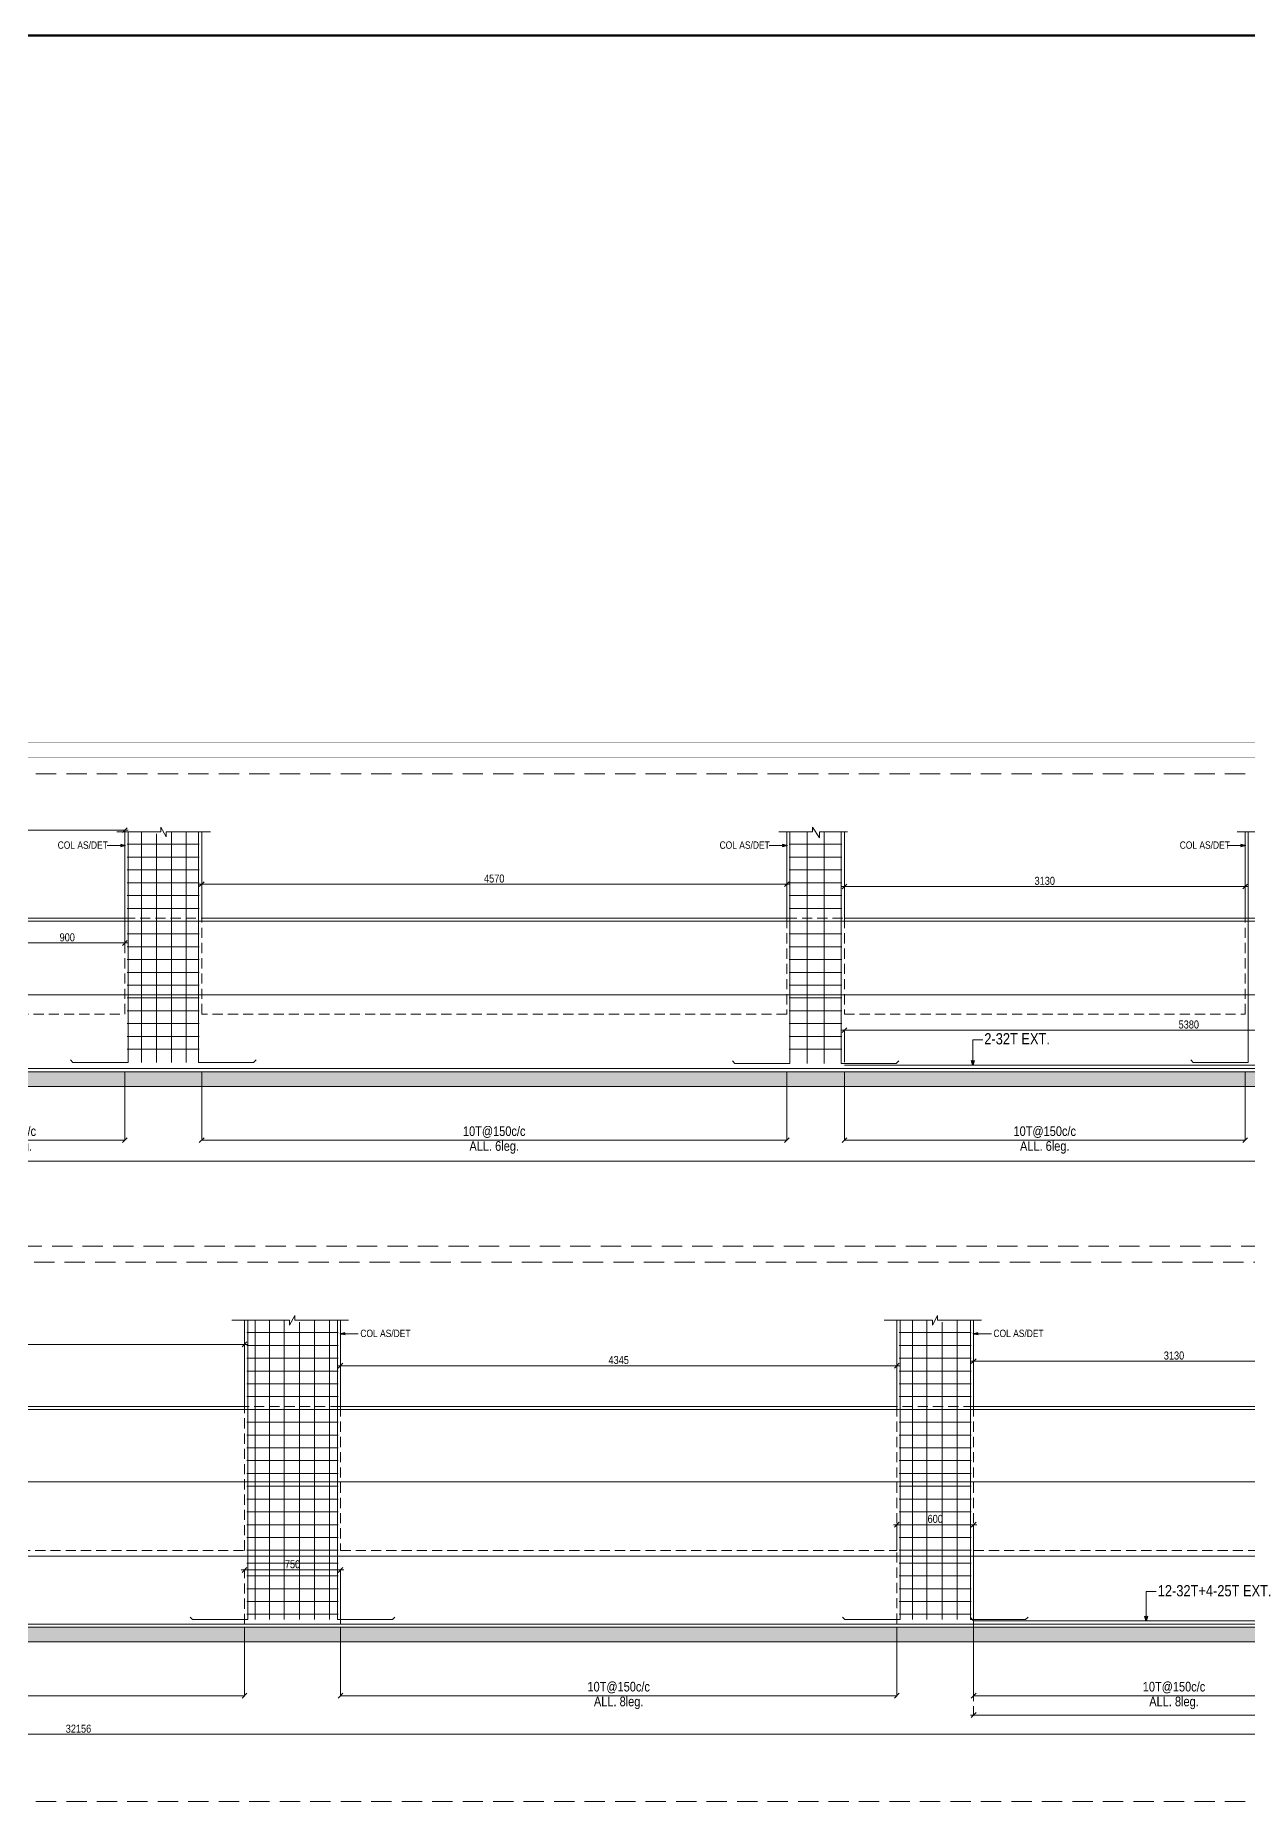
# Model space of a CAD drawing. Header units: millimetres. Extents: x 1112055 to 3390982, y -148532 to 766891.
# Drawn here: x 3278049 to 3315917, y 342847 to 398271 of the extents above; entities that cross this region are included whole.
import ezdxf

# ---------------------------------------------------------------- set-up
doc = ezdxf.new("R2010")
doc.units = ezdxf.units.MM
doc.header["$PDMODE"] = 35
doc.header["$PDSIZE"] = -25
doc.linetypes.add('Hidden', pattern=[9.525, 6.35, -3.175])
for name, color, linetype, lineweight in [('B FOOTING', 49, 'Continuous', 20), ('B HATCH', 250, 'Continuous', 0), ('B P.C.C', 251, 'Continuous', 0), ('B STEEL', 34, 'Continuous', 15), ('B STEEL TEXT', 7, 'Continuous', 15), ('B TITLE BLOCK', 250, 'Continuous', 0), ('B-ST DIM', 250, 'Continuous', 18), ('P STEEL', 7, 'Continuous', 30)]:
    doc.layers.add(name, color=color, linetype=linetype, lineweight=lineweight)
doc.styles.add('ARIAL', font='arial.ttf')
doc.styles.add('Q1', font='g13f12d.shx', dxfattribs={"width": 0.8})
doc.styles.add('SWINC', font='swissc.ttf')
doc.styles.add('SWINS', font='swissc.ttf')
doc.dimstyles.new('BH-STD', dxfattribs={"dimscale": 0, "dimtxt": 230, "dimasz": 125, "dimexe": 0, "dimexo": 100, "dimgap": 50, "dimtad": 1, "dimdec": 0, "dimzin": 1, "dimdsep": 46, "dimtxsty": 'Q1', "dimblk": 'ARCHTICK', "dimcen": 1, "dimdle": 100, "dimclrd": 250, "dimclre": 250, "dimclrt": 256, "dimadec": 0, "dimazin": 0, "dimtfac": 1, "dimtdec": 0, "dimtix": 1, "dimtofl": 0, "dimtmove": 0, "dimatfit": 2, "dimfxl": 1, "dimtolj": 1, "dimtzin": 0, "dimlwd": 9, "dimlwe": 9, "dimarcsym": 0})
doc.dimstyles.new('BHOOMI', dxfattribs={"dimtxt": 230, "dimasz": 150, "dimexe": 10, "dimexo": 0, "dimgap": 25, "dimtad": 1, "dimdec": 0, "dimzin": 0, "dimdsep": 46, "dimtxsty": 'SWINC', "dimblk": 'OBLIQUE', "dimcen": 0.09, "dimclrd": 250, "dimclre": 250, "dimclrt": 256, "dimaunit": 1, "dimadec": 3, "dimazin": 0, "dimtfac": 1, "dimtdec": 0, "dimtofl": 0, "dimtmove": 1, "dimatfit": 3, "dimfxl": 100, "dimtolj": 1, "dimtzin": 0, "dimlwd": 9, "dimlwe": 5, "dimarcsym": 0})
doc.dimstyles.new('DIM 1', dxfattribs={"dimscale": 0, "dimtxt": 230, "dimasz": 150, "dimexe": 0.18, "dimexo": 0.0625, "dimgap": 0.5, "dimtad": 1, "dimdec": 0, "dimzin": 0, "dimdsep": 46, "dimtxsty": 'ARIAL', "dimblk": 'OBLIQUE', "dimcen": 6, "dimse1": 1, "dimse2": 1, "dimclrd": 256, "dimclrt": 256, "dimadec": 0, "dimazin": 2, "dimtfac": 0.75, "dimtdec": 0, "dimtix": 1, "dimtofl": 0, "dimtmove": 1, "dimatfit": 3, "dimldrblk": 'OPEN30', "dimfxl": 0.18, "dimfrac": 1, "dimtolj": 1, "dimtzin": 0, "dimlwd": -1, "dimarcsym": 0})

# ---------------------------------------------------------------- blocks, each defined once
blk = doc.blocks.new('_Oblique')
at = {"color": 0, "linetype": 'ByBlock', "lineweight": -2}
blk.add_line((-0.5, -0.5), (0.5, 0.5), dxfattribs=at)
blk = doc.blocks.new('_Open30')
at = {"color": 0, "linetype": 'ByBlock', "lineweight": -2}
for p, q in [((-1, 0.27), (0, 0)), ((0, 0), (-1, -0.27)), ((0, 0), (-1, 0))]:
    blk.add_line(p, q, dxfattribs=at)
blk = doc.blocks.new('*D4759')
at = {"layer": 'B-ST DIM', "color": 7, "linetype": 'Hidden', "lineweight": 9, "ltscale": 50, "transparency": 16777216}
blk.add_line((3277241, 370597), (3277241, 369919), dxfattribs=at)
at = {"layer": 'B-ST DIM', "color": 7, "lineweight": 9, "ltscale": 50, "transparency": 16777216}
for p, q in [((3280841, 370597), (3280841, 369919)), ((3277141, 369919), (3280941, 369919))]:
    blk.add_line(p, q, dxfattribs=at)
at = {"layer": 'Defpoints', "color": 0, "transparency": 16777216}
for p in [(3277241, 370697), (3280841, 370697), (3280841, 369919)]:
    blk.add_point(p, dxfattribs=at)
at = {"layer": 'B-ST DIM', "color": 7, "lineweight": 9, "transparency": 16777216, "xscale": 150, "yscale": 150, "zscale": 150, "rotation": 180}
blk.add_blockref('_Oblique', (3277241, 369919), dxfattribs=at)
at = {"layer": 'B-ST DIM', "color": 7, "lineweight": 9, "transparency": 16777216, "xscale": 150, "yscale": 150, "zscale": 150}
blk.add_blockref('_Oblique', (3280841, 369919), dxfattribs=at)
at = {"layer": 'B-ST DIM', "color": 7, "transparency": 16777216, "insert": (3279041, 370094), "char_height": 250, "attachment_point": 5, "style": 'SWINC'}
blk.add_mtext('\\A1;900', dxfattribs=at)
blk = doc.blocks.new('*D4766')
at = {"layer": 'B-ST DIM', "color": 250, "lineweight": 5, "ltscale": 50, "transparency": 16777216}
for p, q in [((3283241, 365897), (3283241, 363747)), ((3301522, 365897), (3301522, 363747))]:
    blk.add_line(p, q, dxfattribs=at)
at = {"layer": 'B-ST DIM', "color": 250, "lineweight": 9, "ltscale": 50, "transparency": 16777216}
blk.add_line((3283241, 363757), (3301522, 363757), dxfattribs=at)
at = {"layer": 'Defpoints', "color": 0, "transparency": 16777216}
for p in [(3283241, 365897), (3301522, 365897), (3301522, 363757)]:
    blk.add_point(p, dxfattribs=at)
at = {"layer": 'B-ST DIM', "color": 250, "lineweight": 9, "transparency": 16777216, "xscale": 150, "yscale": 150, "zscale": 150, "rotation": 180}
blk.add_blockref('_Oblique', (3283241, 363757), dxfattribs=at)
at = {"layer": 'B-ST DIM', "color": 250, "lineweight": 9, "transparency": 16777216, "xscale": 150, "yscale": 150, "zscale": 150}
blk.add_blockref('_Oblique', (3301522, 363757), dxfattribs=at)
at = {"layer": 'B-ST DIM', "color": 7, "transparency": 16777216, "char_height": 300, "attachment_point": 5, "style": 'SWINC'}
for s, insert in [('\\A1;10T@150c/c', (3292381, 364010)), ('ALL. 6leg.', (3292381, 363532))]:
    blk.add_mtext(s, dxfattribs=dict(at, insert=insert))
blk = doc.blocks.new('*D4767')
at = {"layer": 'B-ST DIM', "color": 250, "lineweight": 5, "ltscale": 50, "transparency": 16777216}
for p, q in [((3303322, 365897), (3303322, 363747)), ((3315842, 365897), (3315842, 363747))]:
    blk.add_line(p, q, dxfattribs=at)
at = {"layer": 'B-ST DIM', "color": 250, "lineweight": 9, "ltscale": 50, "transparency": 16777216}
blk.add_line((3315842, 363757), (3303322, 363757), dxfattribs=at)
at = {"layer": 'Defpoints', "color": 0, "transparency": 16777216}
for p in [(3303322, 365897), (3315842, 365897), (3303322, 363757)]:
    blk.add_point(p, dxfattribs=at)
at = {"layer": 'B-ST DIM', "color": 250, "lineweight": 9, "transparency": 16777216, "xscale": 150, "yscale": 150, "zscale": 150, "rotation": 180}
blk.add_blockref('_Oblique', (3303322, 363757), dxfattribs=at)
at = {"layer": 'B-ST DIM', "color": 250, "lineweight": 9, "transparency": 16777216, "xscale": 150, "yscale": 150, "zscale": 150}
blk.add_blockref('_Oblique', (3315842, 363757), dxfattribs=at)
at = {"layer": 'B-ST DIM', "color": 7, "transparency": 16777216, "char_height": 300, "attachment_point": 5, "style": 'SWINC'}
for s, insert in [('\\A1;10T@150c/c', (3309582, 364010)), ('ALL. 6leg.', (3309582, 363532))]:
    blk.add_mtext(s, dxfattribs=dict(at, insert=insert))
blk = doc.blocks.new('*D4811')
at = {"layer": 'B-ST DIM', "color": 250, "lineweight": 5, "ltscale": 50, "transparency": 16777216}
for p, q in [((3273341, 365897), (3273341, 363747)), ((3280841, 365897), (3280841, 363747))]:
    blk.add_line(p, q, dxfattribs=at)
at = {"layer": 'B-ST DIM', "color": 250, "lineweight": 9, "ltscale": 50, "transparency": 16777216}
blk.add_line((3280841, 363757), (3273341, 363757), dxfattribs=at)
at = {"layer": 'Defpoints', "color": 0, "transparency": 16777216}
for p in [(3273341, 365897), (3280841, 365897), (3273341, 363757)]:
    blk.add_point(p, dxfattribs=at)
at = {"layer": 'B-ST DIM', "color": 250, "lineweight": 9, "transparency": 16777216, "xscale": 150, "yscale": 150, "zscale": 150, "rotation": 180}
blk.add_blockref('_Oblique', (3273341, 363757), dxfattribs=at)
at = {"layer": 'B-ST DIM', "color": 250, "lineweight": 9, "transparency": 16777216, "xscale": 150, "yscale": 150, "zscale": 150}
blk.add_blockref('_Oblique', (3280841, 363757), dxfattribs=at)
at = {"layer": 'B-ST DIM', "color": 7, "transparency": 16777216, "char_height": 300, "attachment_point": 5, "style": 'SWINC'}
for s, insert in [('\\A1;10T@125c/c', (3277091, 364010)), ('15no. 6leg.', (3277091, 363532))]:
    blk.add_mtext(s, dxfattribs=dict(at, insert=insert))
blk = doc.blocks.new('*D4386')
at = {"layer": 'B-ST DIM', "color": 250, "lineweight": 5, "ltscale": 50, "transparency": 16777216}
for p, q in [((3255180, 348542), (3255180, 346392)), ((3284580, 348542), (3284580, 346392))]:
    blk.add_line(p, q, dxfattribs=at)
at = {"layer": 'B-ST DIM', "color": 250, "lineweight": 9, "ltscale": 50, "transparency": 16777216}
blk.add_line((3284580, 346402), (3255180, 346402), dxfattribs=at)
at = {"layer": 'Defpoints', "color": 0, "transparency": 16777216}
for p in [(3255180, 348542), (3284580, 348542), (3255180, 346402)]:
    blk.add_point(p, dxfattribs=at)
at = {"layer": 'B-ST DIM', "color": 250, "lineweight": 9, "transparency": 16777216, "xscale": 150, "yscale": 150, "zscale": 150, "rotation": 180}
blk.add_blockref('_Oblique', (3255180, 346402), dxfattribs=at)
at = {"layer": 'B-ST DIM', "color": 250, "lineweight": 9, "transparency": 16777216, "xscale": 150, "yscale": 150, "zscale": 150}
blk.add_blockref('_Oblique', (3284580, 346402), dxfattribs=at)
at = {"layer": 'B-ST DIM', "color": 7, "transparency": 16777216, "char_height": 300, "attachment_point": 5, "style": 'SWINC'}
for s, insert in [('\\A1;10T@150c/c', (3269880, 346655)), ('ALL. 8leg.', (3269880, 346177))]:
    blk.add_mtext(s, dxfattribs=dict(at, insert=insert))
blk = doc.blocks.new('*D4387')
at = {"layer": 'B-ST DIM', "color": 250, "lineweight": 5, "ltscale": 50, "transparency": 16777216}
for p, q in [((3287580, 348542), (3287580, 346392)), ((3304960, 348542), (3304960, 346392))]:
    blk.add_line(p, q, dxfattribs=at)
at = {"layer": 'B-ST DIM', "color": 250, "lineweight": 9, "ltscale": 50, "transparency": 16777216}
blk.add_line((3304960, 346402), (3287580, 346402), dxfattribs=at)
at = {"layer": 'Defpoints', "color": 0, "transparency": 16777216}
for p in [(3287580, 348542), (3304960, 348542), (3287580, 346402)]:
    blk.add_point(p, dxfattribs=at)
at = {"layer": 'B-ST DIM', "color": 250, "lineweight": 9, "transparency": 16777216, "xscale": 150, "yscale": 150, "zscale": 150, "rotation": 180}
blk.add_blockref('_Oblique', (3287580, 346402), dxfattribs=at)
at = {"layer": 'B-ST DIM', "color": 250, "lineweight": 9, "transparency": 16777216, "xscale": 150, "yscale": 150, "zscale": 150}
blk.add_blockref('_Oblique', (3304960, 346402), dxfattribs=at)
at = {"layer": 'B-ST DIM', "color": 7, "transparency": 16777216, "char_height": 300, "attachment_point": 5, "style": 'SWINC'}
for s, insert in [('\\A1;10T@150c/c', (3296270, 346655)), ('ALL. 8leg.', (3296270, 346177))]:
    blk.add_mtext(s, dxfattribs=dict(at, insert=insert))
blk = doc.blocks.new('*D4388')
at = {"layer": 'B-ST DIM', "color": 250, "lineweight": 5, "ltscale": 50, "transparency": 16777216}
for p, q in [((3307360, 348542), (3307360, 346392)), ((3319880, 348542), (3319880, 346392))]:
    blk.add_line(p, q, dxfattribs=at)
at = {"layer": 'B-ST DIM', "color": 250, "lineweight": 9, "ltscale": 50, "transparency": 16777216}
blk.add_line((3319880, 346402), (3307360, 346402), dxfattribs=at)
at = {"layer": 'Defpoints', "color": 0, "transparency": 16777216}
for p in [(3307360, 348542), (3319880, 348542), (3307360, 346402)]:
    blk.add_point(p, dxfattribs=at)
at = {"layer": 'B-ST DIM', "color": 250, "lineweight": 9, "transparency": 16777216, "xscale": 150, "yscale": 150, "zscale": 150, "rotation": 180}
blk.add_blockref('_Oblique', (3307360, 346402), dxfattribs=at)
at = {"layer": 'B-ST DIM', "color": 250, "lineweight": 9, "transparency": 16777216, "xscale": 150, "yscale": 150, "zscale": 150}
blk.add_blockref('_Oblique', (3319880, 346402), dxfattribs=at)
at = {"layer": 'B-ST DIM', "color": 7, "transparency": 16777216, "char_height": 300, "attachment_point": 5, "style": 'SWINC'}
for s, insert in [('\\A1;10T@150c/c', (3313620, 346655)), ('ALL. 8leg.', (3313620, 346177))]:
    blk.add_mtext(s, dxfattribs=dict(at, insert=insert))
blk = doc.blocks.new('*D5738')
at = {"layer": 'B-ST DIM', "color": 7, "linetype": 'Hidden', "lineweight": 9, "ltscale": 50, "transparency": 16777216}
blk.add_line((3215482, 365797), (3215482, 363098), dxfattribs=at)
at = {"layer": 'B-ST DIM', "color": 7, "lineweight": 9, "ltscale": 50, "transparency": 16777216}
for p, q in [((3330482, 365797), (3330482, 363098)), ((3215382, 363098), (3330582, 363098))]:
    blk.add_line(p, q, dxfattribs=at)
at = {"layer": 'Defpoints', "color": 0, "lineweight": 40, "transparency": 16777216}
for p in [(3215482, 365897), (3330482, 365897), (3330482, 363098)]:
    blk.add_point(p, dxfattribs=at)
at = {"layer": 'B-ST DIM', "color": 7, "lineweight": 9, "transparency": 16777216, "xscale": 150, "yscale": 150, "zscale": 150, "rotation": 180}
blk.add_blockref('_Oblique', (3215482, 363098), dxfattribs=at)
at = {"layer": 'B-ST DIM', "color": 7, "lineweight": 9, "transparency": 16777216, "xscale": 150, "yscale": 150, "zscale": 150}
blk.add_blockref('_Oblique', (3330482, 363098), dxfattribs=at)
at = {"layer": 'B-ST DIM', "color": 7, "transparency": 16777216, "insert": (3272982, 363273), "char_height": 250, "attachment_point": 5, "style": 'SWINC'}
blk.add_mtext('\\A1;28750', dxfattribs=at)
blk = doc.blocks.new('*D5741')
at = {"layer": 'B-ST DIM', "color": 7, "lineweight": 9, "ltscale": 50, "transparency": 16777216}
for p, q in [((3324942, 367196), (3303222, 367196)), ((3303322, 366197), (3303322, 367196))]:
    blk.add_line(p, q, dxfattribs=at)
at = {"layer": 'B-ST DIM', "color": 7, "linetype": 'Hidden', "lineweight": 9, "ltscale": 50, "transparency": 16777216}
blk.add_line((3324842, 366097), (3324842, 367196), dxfattribs=at)
at = {"layer": 'Defpoints', "color": 0, "lineweight": 40, "transparency": 16777216}
for p in [(3303322, 367196), (3303322, 366097), (3324842, 365997)]:
    blk.add_point(p, dxfattribs=at)
at = {"layer": 'B-ST DIM', "color": 7, "lineweight": 9, "transparency": 16777216, "xscale": 150, "yscale": 150, "zscale": 150, "rotation": 180}
blk.add_blockref('_Oblique', (3303322, 367196), dxfattribs=at)
at = {"layer": 'B-ST DIM', "color": 7, "lineweight": 9, "transparency": 16777216, "xscale": 150, "yscale": 150, "zscale": 150}
blk.add_blockref('_Oblique', (3324842, 367196), dxfattribs=at)
at = {"layer": 'B-ST DIM', "color": 7, "transparency": 16777216, "insert": (3314082, 367371), "char_height": 250, "attachment_point": 5, "style": 'SWINC'}
blk.add_mtext('\\A1;5380', dxfattribs=at)
blk = doc.blocks.new('*D5743')
at = {"layer": 'B-ST DIM', "color": 7, "lineweight": 9, "ltscale": 50, "transparency": 16777216}
for p, q in [((3283141, 371756), (3301622, 371756)), ((3301522, 370797), (3301522, 371756))]:
    blk.add_line(p, q, dxfattribs=at)
at = {"layer": 'B-ST DIM', "color": 7, "linetype": 'Hidden', "lineweight": 9, "ltscale": 50, "transparency": 16777216}
blk.add_line((3283241, 370797), (3283241, 371756), dxfattribs=at)
at = {"layer": 'Defpoints', "color": 0, "lineweight": 40, "transparency": 16777216}
for p in [(3301522, 371756), (3283241, 370697), (3301522, 370697)]:
    blk.add_point(p, dxfattribs=at)
at = {"layer": 'B-ST DIM', "color": 7, "lineweight": 9, "transparency": 16777216, "xscale": 150, "yscale": 150, "zscale": 150, "rotation": 180}
blk.add_blockref('_Oblique', (3283241, 371756), dxfattribs=at)
at = {"layer": 'B-ST DIM', "color": 7, "lineweight": 9, "transparency": 16777216, "xscale": 150, "yscale": 150, "zscale": 150}
blk.add_blockref('_Oblique', (3301522, 371756), dxfattribs=at)
at = {"layer": 'B-ST DIM', "color": 7, "transparency": 16777216, "insert": (3292381, 371931), "char_height": 250, "attachment_point": 5, "style": 'SWINC'}
blk.add_mtext('\\A1;4570', dxfattribs=at)
blk = doc.blocks.new('*D5744')
at = {"layer": 'B-ST DIM', "color": 7, "lineweight": 9, "ltscale": 50, "transparency": 16777216}
for p, q in [((3303222, 371685), (3315942, 371685)), ((3315842, 370797), (3315842, 371685))]:
    blk.add_line(p, q, dxfattribs=at)
at = {"layer": 'B-ST DIM', "color": 7, "linetype": 'Hidden', "lineweight": 9, "ltscale": 50, "transparency": 16777216}
blk.add_line((3303322, 370797), (3303322, 371685), dxfattribs=at)
at = {"layer": 'Defpoints', "color": 0, "lineweight": 40, "transparency": 16777216}
for p in [(3315842, 371685), (3303322, 370697), (3315842, 370697)]:
    blk.add_point(p, dxfattribs=at)
at = {"layer": 'B-ST DIM', "color": 7, "lineweight": 9, "transparency": 16777216, "xscale": 150, "yscale": 150, "zscale": 150, "rotation": 180}
blk.add_blockref('_Oblique', (3303322, 371685), dxfattribs=at)
at = {"layer": 'B-ST DIM', "color": 7, "lineweight": 9, "transparency": 16777216, "xscale": 150, "yscale": 150, "zscale": 150}
blk.add_blockref('_Oblique', (3315842, 371685), dxfattribs=at)
at = {"layer": 'B-ST DIM', "color": 7, "transparency": 16777216, "insert": (3309582, 371860), "char_height": 250, "attachment_point": 5, "style": 'SWINC'}
blk.add_mtext('\\A1;3130', dxfattribs=at)
blk = doc.blocks.new('*D5746')
at = {"layer": 'B-ST DIM', "color": 7, "lineweight": 9, "ltscale": 50, "transparency": 16777216}
for p, q in [((3280941, 373442), (3250741, 373442)), ((3250841, 370797), (3250841, 373442))]:
    blk.add_line(p, q, dxfattribs=at)
at = {"layer": 'B-ST DIM', "color": 7, "linetype": 'Hidden', "lineweight": 9, "ltscale": 50, "transparency": 16777216}
blk.add_line((3280841, 370797), (3280841, 373442), dxfattribs=at)
at = {"layer": 'Defpoints', "color": 0, "lineweight": 40, "transparency": 16777216}
for p in [(3250841, 373442), (3250841, 370697), (3280841, 370697)]:
    blk.add_point(p, dxfattribs=at)
at = {"layer": 'B-ST DIM', "color": 7, "lineweight": 9, "transparency": 16777216, "xscale": 150, "yscale": 150, "zscale": 150, "rotation": 180}
blk.add_blockref('_Oblique', (3250841, 373442), dxfattribs=at)
at = {"layer": 'B-ST DIM', "color": 7, "lineweight": 9, "transparency": 16777216, "xscale": 150, "yscale": 150, "zscale": 150}
blk.add_blockref('_Oblique', (3280841, 373442), dxfattribs=at)
at = {"layer": 'B-ST DIM', "color": 7, "transparency": 16777216, "insert": (3265841, 373617), "char_height": 250, "attachment_point": 5, "style": 'SWINC'}
blk.add_mtext('\\A1;7500', dxfattribs=at)
blk = doc.blocks.new('*D5759')
at = {"layer": 'B-ST DIM', "color": 7, "lineweight": 9, "ltscale": 50, "transparency": 16777216}
for p, q in [((3255080, 357380), (3284680, 357380)), ((3284580, 355542), (3284580, 357380))]:
    blk.add_line(p, q, dxfattribs=at)
at = {"layer": 'B-ST DIM', "color": 7, "linetype": 'Hidden', "lineweight": 9, "ltscale": 50, "transparency": 16777216}
blk.add_line((3255180, 355542), (3255180, 357380), dxfattribs=at)
at = {"layer": 'Defpoints', "color": 0, "lineweight": 40, "transparency": 16777216}
for p in [(3284580, 357380), (3255180, 355442), (3284580, 355442)]:
    blk.add_point(p, dxfattribs=at)
at = {"layer": 'B-ST DIM', "color": 7, "lineweight": 9, "transparency": 16777216, "xscale": 150, "yscale": 150, "zscale": 150, "rotation": 180}
blk.add_blockref('_Oblique', (3255180, 357380), dxfattribs=at)
at = {"layer": 'B-ST DIM', "color": 7, "lineweight": 9, "transparency": 16777216, "xscale": 150, "yscale": 150, "zscale": 150}
blk.add_blockref('_Oblique', (3284580, 357380), dxfattribs=at)
at = {"layer": 'B-ST DIM', "color": 7, "transparency": 16777216, "insert": (3269880, 357555), "char_height": 250, "attachment_point": 5, "style": 'SWINC'}
blk.add_mtext('\\A1;7350', dxfattribs=at)
blk = doc.blocks.new('*D5760')
at = {"layer": 'B-ST DIM', "color": 7, "lineweight": 9, "ltscale": 50, "transparency": 16777216}
for p, q in [((3287480, 356713), (3305060, 356713)), ((3304960, 355542), (3304960, 356713))]:
    blk.add_line(p, q, dxfattribs=at)
at = {"layer": 'B-ST DIM', "color": 7, "linetype": 'Hidden', "lineweight": 9, "ltscale": 50, "transparency": 16777216}
blk.add_line((3287580, 355542), (3287580, 356713), dxfattribs=at)
at = {"layer": 'Defpoints', "color": 0, "lineweight": 40, "transparency": 16777216}
for p in [(3304960, 356713), (3287580, 355442), (3304960, 355442)]:
    blk.add_point(p, dxfattribs=at)
at = {"layer": 'B-ST DIM', "color": 7, "lineweight": 9, "transparency": 16777216, "xscale": 150, "yscale": 150, "zscale": 150, "rotation": 180}
blk.add_blockref('_Oblique', (3287580, 356713), dxfattribs=at)
at = {"layer": 'B-ST DIM', "color": 7, "lineweight": 9, "transparency": 16777216, "xscale": 150, "yscale": 150, "zscale": 150}
blk.add_blockref('_Oblique', (3304960, 356713), dxfattribs=at)
at = {"layer": 'B-ST DIM', "color": 7, "transparency": 16777216, "insert": (3296270, 356888), "char_height": 250, "attachment_point": 5, "style": 'SWINC'}
blk.add_mtext('\\A1;4345', dxfattribs=at)
blk = doc.blocks.new('*D5761')
at = {"layer": 'B-ST DIM', "color": 7, "lineweight": 9, "ltscale": 50, "transparency": 16777216}
for p, q in [((3307260, 356853), (3319980, 356853)), ((3319880, 355542), (3319880, 356853))]:
    blk.add_line(p, q, dxfattribs=at)
at = {"layer": 'B-ST DIM', "color": 7, "linetype": 'Hidden', "lineweight": 9, "ltscale": 50, "transparency": 16777216}
blk.add_line((3307360, 355542), (3307360, 356853), dxfattribs=at)
at = {"layer": 'Defpoints', "color": 0, "lineweight": 40, "transparency": 16777216}
for p in [(3319880, 356853), (3307360, 355442), (3319880, 355442)]:
    blk.add_point(p, dxfattribs=at)
at = {"layer": 'B-ST DIM', "color": 7, "lineweight": 9, "transparency": 16777216, "xscale": 150, "yscale": 150, "zscale": 150, "rotation": 180}
blk.add_blockref('_Oblique', (3307360, 356853), dxfattribs=at)
at = {"layer": 'B-ST DIM', "color": 7, "lineweight": 9, "transparency": 16777216, "xscale": 150, "yscale": 150, "zscale": 150}
blk.add_blockref('_Oblique', (3319880, 356853), dxfattribs=at)
at = {"layer": 'B-ST DIM', "color": 7, "transparency": 16777216, "insert": (3313620, 357028), "char_height": 250, "attachment_point": 5, "style": 'SWINC'}
blk.add_mtext('\\A1;3130', dxfattribs=at)
blk = doc.blocks.new('*D5765')
at = {"layer": 'B-ST DIM', "color": 7, "linetype": 'Hidden', "lineweight": 9, "ltscale": 50, "transparency": 16777216}
blk.add_line((3215080, 348442), (3215080, 345196), dxfattribs=at)
at = {"layer": 'B-ST DIM', "color": 7, "lineweight": 9, "ltscale": 50, "transparency": 16777216}
for p, q in [((3343704, 348442), (3343704, 345196)), ((3214980, 345196), (3343804, 345196))]:
    blk.add_line(p, q, dxfattribs=at)
at = {"layer": 'Defpoints', "color": 0, "lineweight": 40, "transparency": 16777216}
for p in [(3215080, 348542), (3343704, 348542), (3343704, 345196)]:
    blk.add_point(p, dxfattribs=at)
at = {"layer": 'B-ST DIM', "color": 7, "lineweight": 9, "transparency": 16777216, "xscale": 150, "yscale": 150, "zscale": 150, "rotation": 180}
blk.add_blockref('_Oblique', (3215080, 345196), dxfattribs=at)
at = {"layer": 'B-ST DIM', "color": 7, "lineweight": 9, "transparency": 16777216, "xscale": 150, "yscale": 150, "zscale": 150}
blk.add_blockref('_Oblique', (3343704, 345196), dxfattribs=at)
at = {"layer": 'B-ST DIM', "color": 7, "transparency": 16777216, "insert": (3279392, 345371), "char_height": 250, "attachment_point": 5, "style": 'SWINC'}
blk.add_mtext('\\A1;32156', dxfattribs=at)
blk = doc.blocks.new('*D5766')
at = {"layer": 'B-ST DIM', "color": 7, "linetype": 'Hidden', "lineweight": 9, "ltscale": 50, "transparency": 16777216}
blk.add_line((3307360, 347982), (3307360, 345799), dxfattribs=at)
at = {"layer": 'B-ST DIM', "color": 7, "lineweight": 9, "ltscale": 50, "transparency": 16777216}
for p, q in [((3343704, 347982), (3343704, 345799)), ((3307260, 345799), (3343804, 345799))]:
    blk.add_line(p, q, dxfattribs=at)
at = {"layer": 'Defpoints', "color": 0, "lineweight": 40, "transparency": 16777216}
for p in [(3307360, 348082), (3343704, 348082), (3343704, 345799)]:
    blk.add_point(p, dxfattribs=at)
at = {"layer": 'B-ST DIM', "color": 7, "lineweight": 9, "transparency": 16777216, "xscale": 150, "yscale": 150, "zscale": 150, "rotation": 180}
blk.add_blockref('_Oblique', (3307360, 345799), dxfattribs=at)
at = {"layer": 'B-ST DIM', "color": 7, "lineweight": 9, "transparency": 16777216, "xscale": 150, "yscale": 150, "zscale": 150}
blk.add_blockref('_Oblique', (3343704, 345799), dxfattribs=at)
at = {"layer": 'B-ST DIM', "color": 7, "transparency": 16777216, "insert": (3325532, 345974), "char_height": 250, "attachment_point": 5, "style": 'SWINC'}
blk.add_mtext('\\A1;9086', dxfattribs=at)
blk = doc.blocks.new('*D5767')
at = {"layer": 'B-ST DIM', "color": 7, "lineweight": 9, "ltscale": 50, "transparency": 16777216}
for p, q in [((3284480, 350330), (3287680, 350330)), ((3287580, 348642), (3287580, 350330))]:
    blk.add_line(p, q, dxfattribs=at)
at = {"layer": 'B-ST DIM', "color": 7, "linetype": 'Hidden', "lineweight": 9, "ltscale": 50, "transparency": 16777216}
blk.add_line((3284580, 348642), (3284580, 350330), dxfattribs=at)
at = {"layer": 'Defpoints', "color": 0, "lineweight": 40, "ltscale": 50, "transparency": 16777216}
for p in [(3287580, 350330), (3284580, 348542), (3287580, 348542)]:
    blk.add_point(p, dxfattribs=at)
at = {"layer": 'B-ST DIM', "color": 7, "lineweight": 9, "ltscale": 50, "transparency": 16777216, "xscale": 150, "yscale": 150, "zscale": 150, "rotation": 180}
blk.add_blockref('_Oblique', (3284580, 350330), dxfattribs=at)
at = {"layer": 'B-ST DIM', "color": 7, "lineweight": 9, "ltscale": 50, "transparency": 16777216, "xscale": 150, "yscale": 150, "zscale": 150}
blk.add_blockref('_Oblique', (3287580, 350330), dxfattribs=at)
at = {"layer": 'B-ST DIM', "color": 7, "ltscale": 50, "transparency": 16777216, "insert": (3286080, 350508), "char_height": 250, "attachment_point": 5, "style": 'SWINC'}
blk.add_mtext('\\A1;750', dxfattribs=at)
blk = doc.blocks.new('*D5768')
at = {"layer": 'B-ST DIM', "color": 7, "lineweight": 9, "ltscale": 50, "transparency": 16777216}
for p, q in [((3304860, 351746), (3307460, 351746)), ((3307360, 348182), (3307360, 351746))]:
    blk.add_line(p, q, dxfattribs=at)
at = {"layer": 'B-ST DIM', "color": 7, "linetype": 'Hidden', "lineweight": 9, "ltscale": 50, "transparency": 16777216}
blk.add_line((3304960, 348182), (3304960, 351746), dxfattribs=at)
at = {"layer": 'Defpoints', "color": 0, "lineweight": 40, "ltscale": 50, "transparency": 16777216}
for p in [(3307360, 351746), (3304960, 348082), (3307360, 348082)]:
    blk.add_point(p, dxfattribs=at)
at = {"layer": 'B-ST DIM', "color": 7, "lineweight": 9, "ltscale": 50, "transparency": 16777216, "xscale": 150, "yscale": 150, "zscale": 150, "rotation": 180}
blk.add_blockref('_Oblique', (3304960, 351746), dxfattribs=at)
at = {"layer": 'B-ST DIM', "color": 7, "lineweight": 9, "ltscale": 50, "transparency": 16777216, "xscale": 150, "yscale": 150, "zscale": 150}
blk.add_blockref('_Oblique', (3307360, 351746), dxfattribs=at)
at = {"layer": 'B-ST DIM', "color": 7, "ltscale": 50, "transparency": 16777216, "insert": (3306160, 351924), "char_height": 250, "attachment_point": 5, "style": 'SWINC'}
blk.add_mtext('\\A1;600', dxfattribs=at)

msp = doc.modelspace()

# ---------------------------------------------------------------- hatches: boundary and pattern name
at = {"layer": 'B HATCH', "lineweight": 0}
h = msp.add_hatch(dxfattribs=at)
h.set_pattern_fill('AR-CONC', color=250, scale=3, style=0)
h.set_pattern_definition([(50, (1696110.55, -154149.57), (546.55401, -47.81726), [57.15, -628.65]), (355, (1696110.55, -154149.57), (-105.73026, 573.17054), [45.72, -502.92175]), (100.451445, (1696156.1, -154153.56), (440.82374, 525.35326), [48.57003, -534.27073]), (46.1842, (1696110.55, -153997.2), (813.23712, -126.12698), [85.725, -942.975]), (96.63556, (1696178.3, -154007.7), (712.2124, 742.27837), [72.85507, -801.40682]), (351.18415, (1696110.55, -153997.2), (712.2124, 742.27837), [68.5799, -754.3792]), (21, (1696186.75, -154035.27), (454.84317, -306.7956), [57.15, -628.65]), (326, (1696186.75, -154035.27), (185.40609, 552.5639), [45.72, -502.92]), (71.451445, (1696224.66, -154060.84), (640.24926, 245.7683), [48.57003, -534.26981]), (37.5, (1696110.55, -154149.57), (9.26581, 253.665117), [0, -496.824, 0, -510.54, 0, -504.825]), (7.5, (1696110.55, -154149.57), (200.458988, 300.541724), [0, -291.084, 0, -485.394, 0, -192.405]), (327.5, (1695940.63, -154149.57), (406.771786, -17.186232), [0, -190.5, 0, -594.36, 0, -788.67]), (317.5, (1695864.43, -154149.57), (444.387544, 76.27947), [0, -247.65, 0, -394.716, 0, -560.07])])
h.paths.add_polyline_path([(3215021.5, 365896.8), (3215021.5, 365436.8), (3330941.5, 365436.8), (3330941.5, 365896.8)])
h = msp.add_hatch(dxfattribs=at)
h.set_pattern_fill('AR-CONC', color=250, scale=3, style=0)
h.set_pattern_definition([(50, (1664188.9, -171504.57), (546.55401, -47.81726), [57.15, -628.65]), (355, (1664188.9, -171504.57), (-105.73026, 573.17054), [45.72, -502.92175]), (100.451445, (1664234.4, -171508.55), (440.82374, 525.35326), [48.57003, -534.27073]), (46.1842, (1664188.9, -171352.17), (813.23712, -126.12698), [85.725, -942.975]), (96.63556, (1664256.65, -171362.7), (712.2124, 742.27837), [72.85507, -801.40682]), (351.18415, (1664188.9, -171352.2), (712.2124, 742.27837), [68.5799, -754.3792]), (21, (1664265.1, -171390.27), (454.84317, -306.7956), [57.15, -628.65]), (326, (1664265.1, -171390.27), (185.40609, 552.5639), [45.72, -502.92]), (71.451445, (1664303, -171415.83), (640.24926, 245.7683), [48.57003, -534.26981]), (37.5, (1664188.88, -171504.57), (9.26581, 253.665117), [0, -496.824, 0, -510.54, 0, -504.825]), (7.5, (1664188.88, -171504.57), (200.458988, 300.541724), [0, -291.084, 0, -485.394, 0, -192.405]), (327.5, (1664018.95, -171504.57), (406.771786, -17.186232), [0, -190.5, 0, -594.36, 0, -788.67]), (317.5, (1663942.75, -171504.57), (444.387544, 76.27947), [0, -247.65, 0, -394.716, 0, -560.07])])
h.paths.add_polyline_path([(3214619.8, 348541.8), (3214619.8, 348081.8), (3344163.8, 348081.8), (3344163.8, 348541.8)])

# ---------------------------------------------------------------- linework, layer by layer
at = {"color": 3, "lineweight": 50}
msp.add_lwpolyline([(2725410.3, 398271.2), (3390982, 398271.2), (3390982, 186588.4), (2725410.3, 186588.4)], close=True, dxfattribs=at)
at = {"layer": 'B FOOTING', "color": 1, "lineweight": 13, "ltscale": 10}
for p, q in [((3280841.3, 373388.7), (3280841.3, 370696.8)), ((3283241.3, 373388.7), (3283241.3, 370696.8)), ((3301521.5, 373388.7), (3301521.5, 370696.8)), ((3303321.5, 373388.7), (3303321.5, 370696.8)), ((3315841.5, 373388.7), (3315841.5, 370696.8)), ((3284579.8, 355441.8), (3284579.8, 358133.7)), ((3287579.8, 355441.8), (3287579.8, 358133.7)), ((3304959.8, 355441.8), (3304959.8, 358133.7)), ((3307359.8, 355441.8), (3307359.8, 358133.7))]:
    msp.add_line(p, q, dxfattribs=at)
at = {"layer": 'B FOOTING'}
for p, q in [((3250841.4, 370696.8), (3280841.3, 370696.8)), ((3283241.3, 370696.8), (3301521.5, 370696.8)), ((3303321.5, 370696.8), (3315841.5, 370696.8)), ((3284579.8, 355441.8), (3255179.8, 355441.8)), ((3304959.8, 355441.8), (3287579.8, 355441.8)), ((3319879.8, 355441.8), (3307359.8, 355441.8))]:
    msp.add_line(p, q, dxfattribs=at)
at = {"layer": 'B FOOTING', "color": 1, "lineweight": 13, "ltscale": 10}
for points in [[(3283518, 373388.7), (3282131, 373388.7), (3282131, 373230.3), (3281965.8, 373539.7), (3281965.8, 373388.7), (3280591.8, 373388.7)], [(3303421.1, 373388.7), (3302548.8, 373388.7), (3302548.8, 373203.4), (3302320.5, 373537.3), (3302320.5, 373388.7), (3301275.2, 373388.7)], [(3318518.1, 373388.7), (3317131.2, 373388.7), (3317131.2, 373230.3), (3316965.9, 373539.7), (3316965.9, 373388.7), (3315591.9, 373388.7)], [(3284182.4, 358133.7), (3285990.1, 358133.7), (3285990.1, 357975.3), (3286155.4, 358284.7), (3286155.4, 358133.7), (3287829.4, 358133.7)], [(3304562.4, 358133.7), (3306070.1, 358133.7), (3306070.1, 357975.3), (3306235.4, 358284.7), (3306235.4, 358133.7), (3307609.4, 358133.7)]]:
    msp.add_lwpolyline(points, dxfattribs=at)
at = {"layer": 'B FOOTING'}
for points in [[(3215021.5, 365896.8), (3330941.5, 365896.8), (3330941.5, 365436.8), (3215021.5, 365436.8)], [(3214619.8, 348541.8), (3344163.8, 348541.8), (3344163.8, 348081.8), (3214619.8, 348081.8)]]:
    msp.add_lwpolyline(points, close=True, dxfattribs=at)
at = {"layer": 'B P.C.C', "color": 250, "linetype": 'Hidden', "lineweight": 0, "ltscale": 50}
for p, q in [((3280841.3, 370696.8), (3283241.3, 370696.8)), ((3301521.5, 370696.8), (3303321.5, 370696.8)), ((3315841.5, 370696.8), (3318241.5, 370696.8)), ((3287579.8, 355441.8), (3284579.8, 355441.8)), ((3307359.8, 355441.8), (3304959.8, 355441.8)), ((3304959.8, 355441.8), (3304959.8, 350941.8)), ((3307359.8, 355441.8), (3307359.8, 350941.8))]:
    msp.add_line(p, q, dxfattribs=at)
at = {"layer": 'B P.C.C', "color": 250, "linetype": 'Hidden', "lineweight": 0, "ltscale": 100}
for points in [[(3212337.9, 375206.8), (3347781.3, 375206.8), (3347781.3, 360451.8), (3212337.9, 360451.8)], [(3347222.2, 359951.8), (3212337.9, 359951.8), (3212337.9, 343096.8), (3347222.2, 343096.8)]]:
    msp.add_lwpolyline(points, close=True, dxfattribs=at)
at = {"layer": 'B P.C.C', "color": 250, "linetype": 'Hidden', "lineweight": 0, "ltscale": 50}
for points in [[(3250841.4, 370696.8), (3250841.4, 367696.8), (3280841.3, 367696.8), (3280841.3, 370696.8)], [(3301521.5, 370696.8), (3301521.5, 367696.8), (3283241.3, 367696.8), (3283241.3, 370696.8)], [(3303321.5, 370696.8), (3303321.5, 367696.8), (3315841.5, 367696.8), (3315841.5, 370696.8)], [(3255179.8, 355441.8), (3255179.8, 350941.8), (3284579.8, 350941.8), (3284579.8, 355441.8)], [(3287579.8, 355441.8), (3287579.8, 350941.8), (3304959.8, 350941.8)], [(3307359.8, 350941.8), (3319879.8, 350941.8), (3319879.8, 355441.8)]]:
    msp.add_lwpolyline(points, dxfattribs=at)
at = {"layer": 'B STEEL'}
for p, q in [((3215481.5, 368296.8), (3330481.5, 368296.8)), ((3303321.5, 366096.8), (3324841.5, 366096.8)), ((3215079.8, 353083.4), (3343703.8, 353083.4)), ((3215079.8, 350766.8), (3343703.8, 350766.8))]:
    msp.add_line(p, q, dxfattribs=at)
for points in [[(3215581.5, 369796.8), (3215581.5, 370596.8), (3330381.5, 370596.8), (3330381.5, 369796.8)], [(3215581.5, 366796.8), (3215581.5, 365996.8), (3330381.5, 365996.8), (3330381.5, 366796.8)], [(3215179.8, 354541.8), (3215179.8, 355341.8), (3343603.8, 355341.8), (3343603.8, 354541.8)], [(3215179.8, 349441.8), (3215179.8, 348641.8), (3343603.8, 348641.8), (3343603.8, 349441.8)], [(3307259.8, 348841.8), (3307359.8, 348741.8), (3343503.8, 348741.8), (3343503.8, 349441.8)]]:
    msp.add_lwpolyline(points, dxfattribs=at)
at = {"layer": 'B TITLE BLOCK', "color": 1, "const_width": 10.8}
msp.add_lwpolyline([(3359954.1, 376187.5), (3359954.1, 310041.1), (3211357.2, 310041.1), (3211357.2, 376187.5)], close=True, dxfattribs=at)
at = {"layer": 'B TITLE BLOCK', "color": 250, "lineweight": 0, "const_width": 10.8}
msp.add_lwpolyline([(3359473.4, 375706.8), (3359473.4, 310521.8), (3211837.9, 310521.8), (3211837.9, 375706.8)], close=True, dxfattribs=at)
at = {"layer": 'P STEEL', "color": 250, "lineweight": 0}
for p, q in [((3281356.6, 373388.7), (3281356.6, 366187)), ((3281828.2, 373331.6), (3281828.2, 366187)), ((3282299.7, 373388.7), (3282299.7, 366187)), ((3282756.6, 373388.7), (3282756.6, 366187)), ((3302154.8, 373388.7), (3302154.8, 366153.1)), ((3302688.2, 373388.7), (3302688.2, 366153.1)), ((3280916.3, 373001.1), (3283166.3, 373001.1)), ((3280916.3, 372601.1), (3283166.3, 372601.1)), ((3301596.5, 373001.1), (3303246.5, 373001.1)), ((3301596.5, 372601.1), (3303246.5, 372601.1)), ((3280916.3, 372201.1), (3283166.3, 372201.1)), ((3301596.5, 372201.1), (3303246.5, 372201.1)), ((3280916.3, 371801.1), (3283166.3, 371801.1)), ((3280916.3, 371401.1), (3283166.3, 371401.1)), ((3301596.5, 371801.1), (3303246.5, 371801.1)), ((3301596.5, 371401.1), (3303246.5, 371401.1)), ((3280916.3, 371001.1), (3283166.3, 371001.1)), ((3301596.5, 371001.1), (3303246.5, 371001.1)), ((3280916.3, 370601.1), (3283166.3, 370601.1)), ((3301596.5, 370601.1), (3303246.5, 370601.1)), ((3280916.3, 370201.1), (3283166.3, 370201.1)), ((3280916.3, 369801.1), (3283166.3, 369801.1)), ((3301596.5, 370201.1), (3303246.5, 370201.1)), ((3301596.5, 369801.1), (3303246.5, 369801.1)), ((3280916.3, 369401.1), (3283166.3, 369401.1)), ((3301596.5, 369401.1), (3303246.5, 369401.1)), ((3280916.3, 369001.1), (3283166.3, 369001.1)), ((3280916.3, 368601.1), (3283166.3, 368601.1)), ((3301596.5, 369001.1), (3303246.5, 369001.1)), ((3301596.5, 368601.1), (3303246.5, 368601.1)), ((3280916.3, 368201.1), (3283166.3, 368201.1)), ((3301596.5, 368201.1), (3303246.5, 368201.1)), ((3280916.3, 367801.1), (3283166.3, 367801.1)), ((3301596.5, 367801.1), (3303246.5, 367801.1)), ((3280916.3, 367401.1), (3283166.3, 367401.1)), ((3280916.3, 367001.1), (3283166.3, 367001.1)), ((3301596.5, 367401.1), (3303246.5, 367401.1)), ((3301596.5, 367001.1), (3303246.5, 367001.1)), ((3280916.3, 366601.1), (3283166.3, 366601.1)), ((3301596.5, 366601.1), (3303246.5, 366601.1)), ((3284907.7, 358133.7), (3284907.7, 348778.5)), ((3285364.6, 358133.7), (3285364.6, 348778.5)), ((3285821.4, 358133.7), (3285821.4, 348778.5)), ((3286293, 358076.6), (3286293, 348778.5)), ((3286764.6, 358133.7), (3286764.6, 348778.5)), ((3287236.2, 358133.7), (3287236.2, 348778.5)), ((3305444.6, 358133.7), (3305444.6, 348778.5)), ((3305901.4, 358133.7), (3305901.4, 348778.5)), ((3306373, 358076.6), (3306373, 348778.5)), ((3306844.6, 358133.7), (3306844.6, 348778.5)), ((3287504.8, 357746.1), (3284654.8, 357746.1)), ((3307284.8, 357746.1), (3305034.8, 357746.1)), ((3287504.8, 357346.1), (3284654.8, 357346.1)), ((3287504.8, 356946.1), (3284654.8, 356946.1)), ((3307284.8, 357346.1), (3305034.8, 357346.1)), ((3307284.8, 356946.1), (3305034.8, 356946.1)), ((3287504.8, 356546.1), (3284654.8, 356546.1)), ((3307284.8, 356546.1), (3305034.8, 356546.1)), ((3287504.8, 356146.1), (3284654.8, 356146.1)), ((3307284.8, 356146.1), (3305034.8, 356146.1)), ((3287504.8, 355746.1), (3284654.8, 355746.1)), ((3287504.8, 355346.1), (3284654.8, 355346.1)), ((3307284.8, 355746.1), (3305034.8, 355746.1)), ((3307284.8, 355346.1), (3305034.8, 355346.1)), ((3287504.8, 354946.1), (3284654.8, 354946.1)), ((3307284.8, 354946.1), (3305034.8, 354946.1)), ((3287504.8, 354546.1), (3284654.8, 354546.1)), ((3307284.8, 354546.1), (3305034.8, 354546.1)), ((3287504.8, 354146.1), (3284654.8, 354146.1)), ((3287504.8, 353746.1), (3284654.8, 353746.1)), ((3307284.8, 354146.1), (3305034.8, 354146.1)), ((3307284.8, 353746.1), (3305034.8, 353746.1)), ((3287504.8, 353346.1), (3284654.8, 353346.1)), ((3307284.8, 353346.1), (3305034.8, 353346.1)), ((3287504.8, 352946.1), (3284654.8, 352946.1)), ((3287504.8, 352546.1), (3284654.8, 352546.1)), ((3307284.8, 352946.1), (3305034.8, 352946.1)), ((3307284.8, 352546.1), (3305034.8, 352546.1)), ((3287504.8, 352146.1), (3284654.8, 352146.1)), ((3307284.8, 352146.1), (3305034.8, 352146.1)), ((3287504.8, 351746.1), (3284654.8, 351746.1)), ((3307284.8, 351746.1), (3305034.8, 351746.1)), ((3287504.8, 351346.1), (3284654.8, 351346.1)), ((3287504.8, 350946.1), (3284654.8, 350946.1)), ((3307284.8, 351346.1), (3305034.8, 351346.1)), ((3307284.8, 350946.1), (3305034.8, 350946.1)), ((3287504.8, 350546.1), (3284654.8, 350546.1)), ((3307284.8, 350546.1), (3305034.8, 350546.1)), ((3287504.8, 350146.1), (3284654.8, 350146.1)), ((3287504.8, 349746.1), (3284654.8, 349746.1)), ((3307284.8, 350146.1), (3305034.8, 350146.1)), ((3307284.8, 349746.1), (3305034.8, 349746.1)), ((3287504.8, 349346.1), (3284654.8, 349346.1)), ((3307284.8, 349346.1), (3305034.8, 349346.1)), ((3287504.8, 348946.1), (3284654.8, 348946.1)), ((3307284.8, 348946.1), (3305034.8, 348946.1))]:
    msp.add_line(p, q, dxfattribs=at)
for points in [[(3280941.3, 373388.7), (3280941.3, 366187), (3279219.3, 366187), (3279141.3, 366268.8)], [(3283141.3, 373388.7), (3283141.3, 366187), (3284863.4, 366187), (3284941.3, 366268.8)], [(3301621.5, 373388.7), (3301621.5, 366156), (3299899.5, 366156), (3299821.5, 366237.8)], [(3303221.5, 373388.7), (3303221.5, 366156), (3304943.6, 366156), (3305021.5, 366237.8)], [(3315941.5, 373388.7), (3315941.5, 366187), (3314219.5, 366187), (3314141.5, 366268.8)], [(3284679.8, 358133.7), (3284679.8, 348778.5), (3282957.8, 348778.5), (3282879.8, 348860.2)], [(3287479.8, 358133.7), (3287479.8, 348778.5), (3289201.9, 348778.5), (3289279.8, 348860.2)], [(3305059.8, 358133.7), (3305059.8, 348778.5), (3303337.8, 348778.5), (3303259.8, 348860.2)], [(3307259.8, 358133.7), (3307259.8, 348778.5), (3308981.9, 348778.5), (3309059.8, 348860.2)]]:
    msp.add_lwpolyline(points, dxfattribs=at)

# ---------------------------------------------------------------- texts
at = {"layer": 'B STEEL TEXT', "lineweight": 5, "style": 'SWINS'}
for p in [(3278742.6, 372862.5), (3299422.8, 372862.5), (3313798.5, 372862.5), (3288199.4, 357607.5), (3307979.4, 357607.5)]:
    msp.add_text('COL AS/DET', height=230, dxfattribs=at).set_placement(p)
at = {"layer": 'B STEEL TEXT', "lineweight": 9, "style": 'SWINC'}
for s, p in [('2-32T EXT.', (3307693, 366751.9)), ('12-32T+4-25T EXT.', (3313111.8, 349507.3))]:
    msp.add_text(s, height=350, dxfattribs=at).set_placement(p)

# ---------------------------------------------------------------- dimensions: what is measured, and where the dimension line sits
at = {"layer": 'B-ST DIM', "ltscale": 50}
for base, p1, p2, picture, middle in [((3250841.4, 373441.6), (3280841.3, 370696.8), (3250841.4, 370696.8), '*D5746', (3265841.4, 373616.6)), ((3301521.5, 371756.3), (3283241.3, 370696.8), (3301521.5, 370696.8), '*D5743', (3292381.4, 371931.3)), ((3315841.5, 371685.3), (3303321.5, 370696.8), (3315841.5, 370696.8), '*D5744', (3309581.5, 371860.3)), ((3280841.3, 369918.9), (3277241.3, 370696.8), (3280841.3, 370696.8), '*D4759', (3279041.3, 370093.9)), ((3303321.5, 367196.1), (3324841.5, 365996.8), (3303321.5, 366096.8), '*D5741', (3314081.5, 367371.1)), ((3330481.5, 363098.1), (3215481.5, 365896.8), (3330481.5, 365896.8), '*D5738', (3272981.5, 363273.1)), ((3284579.8, 357380.2), (3255179.8, 355441.8), (3284579.8, 355441.8), '*D5759', (3269879.8, 357555.2)), ((3304959.8, 356713.5), (3287579.8, 355441.8), (3304959.8, 355441.8), '*D5760', (3296269.8, 356888.5)), ((3319879.8, 356852.9), (3307359.8, 355441.8), (3319879.8, 355441.8), '*D5761', (3313619.8, 357027.9)), ((3307359.8, 351746.1), (3304959.8, 348081.8), (3307359.8, 348081.8), '*D5768', (3306159.8, 351924.5)), ((3287579.8, 350330.2), (3284579.8, 348541.8), (3287579.8, 348541.8), '*D5767', (3286079.8, 350508.4)), ((3343703.8, 345196.1), (3215079.8, 348541.8), (3343703.8, 348541.8), '*D5765', (3279391.8, 345371.1)), ((3343703.8, 345798.6), (3307359.8, 348081.8), (3343703.8, 348081.8), '*D5766', (3325531.8, 345973.6))]:
    dim = msp.add_linear_dim(base=base, p1=p1, p2=p2, dimstyle='BH-STD', override={"dimscale": 1, "dimtxt": 250, "dimasz": 150, "dimlfac": 0.25, "dimtxsty": 'SWINC', "dimblk1": 'Oblique', "dimblk2": 'Oblique', "dimsah": 1, "dimclrd": 7, "dimclre": 7, "dimclrt": 7}, dxfattribs=at)
    dim.commit()
    dim.dimension.update_dxf_attribs({"geometry": picture, "text_midpoint": middle})
for base, p1, p2, text, picture, middle in [((3273341.3, 363756.6), (3280841.3, 365896.8), (3273341.3, 365896.8), '10T@125c/c\\X15no. 6leg.', '*D4811', (3277091.3, 363756.6)), ((3303321.5, 363756.6), (3315841.5, 365896.8), (3303321.5, 365896.8), '10T@150c/c\\XALL. 6leg.', '*D4767', (3309581.5, 363756.6)), ((3255179.8, 346401.6), (3284579.8, 348541.8), (3255179.8, 348541.8), '10T@150c/c\\XALL. 8leg.', '*D4386', (3269879.8, 346401.6)), ((3287579.8, 346401.6), (3304959.8, 348541.8), (3287579.8, 348541.8), '10T@150c/c\\XALL. 8leg.', '*D4387', (3296269.8, 346401.6)), ((3307359.8, 346401.6), (3319879.8, 348541.8), (3307359.8, 348541.8), '10T@150c/c\\XALL. 8leg.', '*D4388', (3313619.8, 346401.6))]:
    dim = msp.add_linear_dim(base=base, p1=p1, p2=p2, angle=180, text=text, dimstyle='BHOOMI', override={"dimtxt": 300, "dimclrt": 7}, dxfattribs=at)
    dim.commit()
    dim.dimension.update_dxf_attribs({"geometry": picture, "text_midpoint": middle})
dim = msp.add_linear_dim(base=(3301521.5, 363756.6), p1=(3283241.3, 365896.8), p2=(3301521.5, 365896.8), text='10T@150c/c\\XALL. 6leg.', dimstyle='BHOOMI', override={"dimtxt": 300, "dimclrt": 7}, dxfattribs=at)
dim.commit()
dim.dimension.update_dxf_attribs({"geometry": '*D4766', "text_midpoint": (3292381.4, 363756.6)})

# ---------------------------------------------------------------- leaders
at = {"layer": 'B STEEL TEXT', "lineweight": 5}
for points in [[(3280852.1, 372967.4), (3280287.7, 372967.4)], [(3301532.2, 372967.4), (3300967.8, 372967.4)], [(3315852.2, 372967.4), (3315287.8, 372967.4)], [(3307334.7, 366096.8), (3307334.7, 366894.3), (3307645.7, 366894.3)], [(3287569.1, 357712.4), (3288133.5, 357712.4)], [(3307349.1, 357712.4), (3307913.5, 357712.4)], [(3312753.4, 348741.8), (3312753.4, 349654), (3313064.5, 349654)]]:
    msp.add_leader(points, dimstyle='DIM 1', override={"dimscale": 1, "dimtad": 0, "dimtxsty": 'SWINC', "dimfxlon": 1, "dimlwd": 5, "dimarcsym": 2}, dxfattribs=at)

doc.saveas('drawing.dxf')
